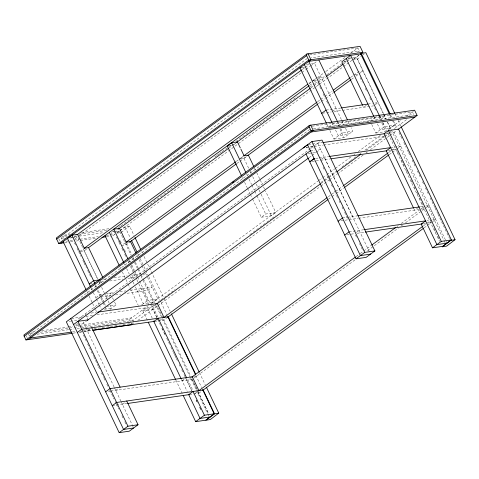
<?xml version="1.0" encoding="UTF-8"?>
<svg xmlns="http://www.w3.org/2000/svg" width="479" height="479" viewBox="0 0 479 479"><rect width="100%" height="100%" fill="white"/><g stroke="black" fill="none" stroke-linecap="round" stroke-linejoin="round"><path stroke-width="0.36" stroke-dasharray="2.4 1.8" d="M119.457 231.129L116.672 233.255L120.558 232.584M120.007 230.704L125.019 226.884L129.552 226.106L134.06 235.56M121.211 232.477L129.552 226.106M354.083 58.977L359.088 55.157M352.969 59.827L357.502 59.049L360.843 56.504M363.064 54.804L364.178 53.953M307.32 58.402L61.713 238.668L64.641 238.243M73.802 237.189L75.7 235.818M302.291 69.509L304.704 67.743M305.303 67.3L309.027 64.563M74.874 238.973L77.616 236.961L97.812 279.305M78.819 236.075L301.195 72.868M301.8 72.425L305.416 69.772M306.015 69.329L310.236 66.234M310.841 65.791L318.29 60.324M79.897 251.439L83.514 248.787M308.895 83.364L311.308 81.598M311.913 81.155L315.637 78.418M309.117 83.753L312.727 81.101M313.332 80.658L316.942 78.005M317.541 77.568L325.367 71.82M325.971 71.377L345.838 56.797M350.652 53.265L357.873 47.966L359.448 51.259M80.58 251.337L84.226 250.816L87.477 248.409M309.614 85.394L312.021 83.627M314.434 81.855L321.062 76.993L316.733 77.616M118.499 227.657L120.307 226.333M120.906 225.89L129.336 219.705M129.935 219.262L187.127 177.29M187.726 176.853L191.337 174.2M191.941 173.757L193.75 172.434M194.348 171.991L196.156 170.662M196.755 170.225L198.563 168.895M199.162 168.452L202.779 165.806M203.377 165.363L205.186 164.04M205.784 163.596L207.593 162.267M208.191 161.83L210 160.501M214.814 156.968L216.622 155.645M217.227 155.202L219.029 153.873M219.633 153.436L221.436 152.106M222.04 151.663L228.058 147.251M228.663 146.808L231.07 145.041M235.884 141.503L297.285 96.441M309.931 87.16L314.14 84.07M314.745 83.627L318.355 80.975M318.96 80.532L326.181 75.233M326.786 74.79L343.036 62.863M343.641 62.42L347.251 59.767M347.856 59.324L350.263 57.558M357.484 52.259L359.292 50.93L310.985 57.875M119.54 228.345L115.158 231.567L112.272 231.98M229.052 147.969L231.465 146.203M232.07 145.76L235.686 143.107M311.015 87.819L313.422 86.046M314.026 85.609L317.643 82.951M318.248 82.508L325.475 77.203M343.557 63.935L346.568 61.725M347.173 61.282L350.897 58.546M233.62 144.766L235.818 143.161M113.523 230.866L115.098 234.159L112.906 235.77L111.332 232.471M116.744 232.956L119.487 230.944L131.024 255.139M119.918 230.627L359.064 55.109M125.378 242.763L121.762 245.416L126.091 244.799L129.384 242.38M236.267 161.381L238.674 159.615M239.278 159.172L242.895 156.519M317.619 101.674L320.032 99.901M320.637 99.458L324.247 96.806M324.852 96.363L332.085 91.058M350.766 77.347L353.179 75.574M353.777 75.131L358.597 71.593L362.926 70.97L354.49 77.167M240.775 158.22L242.973 156.609M236.979 163.411L239.386 161.645M239.991 161.201L246.619 156.334M318.331 103.703L320.744 101.931M321.349 101.488L324.966 98.836M325.564 98.393L333.402 92.645M351.478 79.376L353.891 77.604M240.404 158.92L244.009 158.399L247.847 155.585M99.291 282.484L103.129 279.67M332.324 111.475L336.162 108.655M309.757 129.378L29.063 335.39L30.536 335.18M326.714 123.881L328.289 127.18L332.677 123.959L384.637 116.493L380.254 119.708L378.679 116.409M105.937 296.333L110.32 293.112L111.266 295.094M338.384 125.726L342.772 122.51M131.096 277.91L135.479 274.695L134.838 273.353M366.285 105.296L363.543 107.308L362.908 105.967M310.428 148.634L76.418 320.367L71.365 321.098M311.033 148.191L320.379 141.317M145.035 273.647L141.197 276.461L142.886 280.005M375.291 104.65L378.033 102.638L375.105 103.057M329.857 130.48L333.947 139.054L342.719 132.617L352.819 131.162L351.221 127.803M87.489 320.265L83.651 323.086L80.047 323.6M309.039 157.663L311.452 155.897M312.057 155.453L316.272 152.358M316.655 152.077L320.493 149.262L317.607 149.676M109.954 309.416L115.984 304.985L113.78 300.369M333.947 139.054L344.048 137.605L352.819 131.162M137.701 291.765L142.089 288.55L147.754 300.423L157.854 298.968L146.837 275.88M370.153 121.163L374.536 117.942M87.412 331.001L90.699 328.588M321.487 159.196L324.229 157.184L352.55 216.55L349.808 218.562M141.718 304.848L147.754 300.423M371.728 124.462L375.817 133.036L384.589 126.6L394.69 125.145L392.768 121.115M252.631 199.096L261.283 217.244L265.671 214.023L275.772 212.574L265.468 190.965M80.143 326.522L129.516 319.421L147.969 305.877M150.987 303.668L317.834 181.206M318.439 180.763L322.05 178.11M322.654 177.673L326.271 175.021M326.87 174.578L334.701 168.83M335.306 168.386L350.963 156.89M353.975 154.681L355.179 153.795M358.19 151.586L380.482 135.228M388.307 129.486L401.564 119.756M406.378 116.217L414.048 110.595M151.825 303.393L157.854 298.968M389.205 129.168L394.69 125.145M261.283 217.244L271.383 215.789L275.772 212.574M147.304 320.223L142.82 310.823L147.203 307.602L152.651 319.02M154.052 304.979L132.964 320.451L80.646 327.971M157.663 302.327L175.134 289.508M249.822 234.686L271.509 218.771M272.108 218.328L275.724 215.676M320.9 182.517L323.307 180.751M323.912 180.308L328.127 177.212M328.732 176.775L335.959 171.47M341.982 167.045L349.814 161.297M350.418 160.86L356.442 156.435M360.052 153.783L361.256 152.903M364.872 150.244L383.547 136.545M384.146 136.102L388.361 133.006M388.966 132.563L390.774 131.24M394.385 128.588L407.036 119.301M155.974 304.566L152.957 306.776L158.01 317.326M321.098 183.373L324.109 181.164M324.708 180.721L328.325 178.068M328.929 177.625L336.162 172.314M366.291 150.202L384.374 136.934M384.972 136.491L389.265 133.354M137.838 320.439L157.717 305.847M157.89 305.71L320.601 186.289M320.954 186.044L329.39 179.853M329.642 179.655L337.216 174.105M337.479 173.907L363.387 154.885M366.13 152.885L367.333 152.005M370.345 149.789L389.906 135.425M390.223 135.204L396.851 130.342M159.567 320.631L162.579 318.415M328.307 196.785L334.935 191.917M335.539 191.48L342.766 186.169M388.571 152.556L390.978 150.783M391.582 150.346L395.325 147.61M167.734 317.188L163.896 320.008L158.854 320.732M328.414 199.258L331.426 197.049M332.031 196.606L335.647 193.953M336.252 193.51L343.479 188.199M389.283 154.585L391.69 152.819M392.295 152.376L396.516 149.28M396.893 148.999L400.731 146.185L395.69 146.909M115.732 390.373L117.924 388.762M122.337 404.228L125.079 402.216M356.436 232.417L359.172 230.405M182.128 380.829L184.87 378.817M418.418 207.407L414.58 210.221L413.94 208.874M191.738 377.183L187.9 379.997L192.935 390.553M356.041 256.594L359.657 253.942M360.256 253.499L371.105 245.535M397.019 226.519L398.223 225.633M401.234 223.424L420.52 209.269M420.903 208.988L424.741 206.174M193.857 378.171L355.496 259.516M367.549 250.673L398.283 228.118M401.294 225.902L402.504 225.016M405.515 222.807L421.783 210.868M422.388 210.425L426.005 207.772M426.31 207.563L429.052 205.551L424.011 206.275M195.061 393.445L197.797 391.433M423.514 225.777L431.345 220.029L426.939 220.657M198.791 393.235L203.174 390.014M424.172 227.812L432.01 222.064M432.609 221.621L435.674 219.406L432.058 219.921M309.566 54.911L357.873 47.966M306.518 64.282L308.68 63.97M311.566 63.551L314.452 63.138L341.383 119.594M348.383 58.258L351.993 57.743M352.712 57.636L356.322 57.121L383.38 113.852M302.129 67.497L305.015 67.084M344 61.48L346.886 61.067M313.068 80.729L316.673 80.209M354.933 74.712L357.819 74.293M326.061 110.11L340.707 108.003M367.932 104.087L372.261 103.464M322.397 113.224L331.199 111.96M334.126 111.535L373.644 105.853M312.188 126.211L412.407 111.799L413.976 115.098M313.446 128.845L413.664 114.439M328.283 127.18L365.615 121.816M366.351 121.708L378.087 120.019M229.465 145.688L231.632 145.377M375.817 133.036L385.918 131.581M308.26 144.676L322.247 142.664M385.409 133.581L388.373 133.156M389.092 133.054L394.145 132.33L447.003 243.152M306.111 147.574L307.578 147.364M310.518 146.939L313.452 146.514M314.188 146.412L323.002 145.143M323.738 145.041L383.96 136.377M306.069 147.604L307.512 147.394M310.398 146.981L313.284 146.568L314.224 148.538M310.392 150.711L314.721 150.089M308.171 153.621L311.775 153.1M312.5 152.999L316.104 152.478M315.589 158.423L318.571 157.998M319.188 157.908L328.851 156.519M390.648 147.634L394.971 147.011M311.919 161.543L320.062 160.369M320.798 160.261L329.606 158.998M388.361 150.55L392.026 150.023M392.744 149.921L396.349 149.4M63.958 235.171L69.814 234.327M81.526 232.644L109.338 228.645M61.767 236.782L66.886 236.045M79.334 234.255L107.146 230.255M70.497 237.404L78.55 236.243M79.28 236.141L104.171 232.56M112.218 231.405L113.685 231.195M70.365 238.003L71.844 237.794M72.569 237.692L76.897 237.069M115.876 231.459L119.487 230.944M66.018 241.218L73.377 240.159M74.107 240.057L79.233 239.32M79.963 239.213L98.261 236.584M106.314 235.423L109.326 234.991M109.972 234.896L115.098 234.159M64.599 242.715L69.718 241.979M70.455 241.877L73.383 241.452M76.311 241.033L96.069 238.195M106.32 236.716L111.439 235.979M342.467 218.005L346.892 217.364M347.509 217.274L357.172 215.885M420.334 206.808L423.286 206.383M340.958 220.807L348.377 219.741M349.113 219.633L357.927 218.37M358.663 218.262L418.903 209.598M421.783 209.185L424.663 208.772M349.089 231.854L363.777 229.74M346.85 234.764L354.789 233.62M357.19 233.279L364.537 232.219M423.286 223.771L425.52 223.453M428.406 223.04L431.292 222.621M103.829 279.245L107.494 278.718M114.086 277.772L127.27 275.874M131.665 275.239L140.533 273.97M89.914 283.831L92.076 283.52M99.446 282.46L103.841 281.832M109.697 280.987L122.881 279.095M128.013 278.359L136.868 277.084M101.662 294.357L100.183 294.573L95.8 297.788L97.279 297.579M105.991 293.735L114.834 292.465M119.96 291.729L125.821 290.885M130.216 290.256L152.19 287.095L147.801 290.316L125.097 293.579M100.883 297.058L111.182 295.579M115.577 294.944L120.702 294.208M106.607 306.338L115.984 304.985M104.386 309.242L111.601 308.207L109.398 303.59M91.1 313.08L96.255 312.338M71.443 318.493L82.292 316.936M85.975 316.403L92.603 315.451M97.021 314.817L157.304 306.153L190.624 376.003M69.204 321.409L70.647 321.199M142.82 310.823L152.921 309.368L157.405 318.774M75.718 324.223L79.322 323.708M31.488 332.222L34.44 331.797M41.805 330.738L67.599 327.031M68.335 326.923L72.754 326.289M75.706 325.864L131.707 317.811L134.228 323.091L93.698 328.917M28.56 333.935L32.979 333.3M40.35 332.24L73.509 327.474M74.251 327.367L79.406 326.624M37.17 334.222L68.856 329.672M69.593 329.564L74.017 328.929M76.963 328.504L79.909 328.079M72.329 331.989L75.275 331.564M83.382 330.402L90.747 329.342M79.49 332.145L91.279 330.444M154.531 321.355L158.136 320.834M73.083 333.174L76.029 332.749M79.712 332.222L83.4 331.69M84.136 331.588L91.501 330.528M194.438 376.47L196.6 376.159M108.529 391.409L110.05 391.187M110.787 391.086L192.217 379.374M112.254 405.677L126.941 403.563M189.409 394.582L198.839 393.229M394.828 113.445L396.762 117.493M398.049 120.193L400.947 126.27M390.619 114.894L392.229 118.271M393.516 120.971L397.055 128.402M398.989 132.449L401.887 138.527M403.821 142.574L406.072 147.304M407.36 150.005L408.33 152.029M408.647 152.705L410.581 156.753M412.191 160.13L415.413 166.884M417.347 170.931L420.885 178.362M422.496 181.739L423.783 184.439M425.394 187.81L428.615 194.564M430.226 197.941L434.734 207.389M435.058 208.066L437.632 213.466M437.956 214.143L449.547 238.446M389.882 115.062L391.163 117.75M429.016 205.557L435.627 219.412M357.502 59.049L383.589 113.739M383.913 114.415L386.164 119.139M387.451 121.84L390.996 129.264M391.319 129.941L443.811 239.991M444.129 240.668L445.099 242.691M383.571 114.247L385.9 119.127M387.421 122.313L390.301 128.366L380.2 129.815L376.997 123.097M397.313 151.424L399.241 155.471M401.498 160.196L404.713 166.943M406.324 170.314L407.288 172.338M411.15 180.433L412.437 183.134M414.048 186.511L415.652 189.882M416.94 192.582L417.91 194.606M419.514 197.977L420.484 200M421.771 202.701L422.735 204.725M433.806 227.902L436.01 232.519M437.896 236.476L439.471 239.775M379.697 115.864L381.631 119.918M382.919 122.618L439.596 241.446M379.458 115.846L381.38 119.876M382.667 122.564L384.589 126.6M360.148 77.562L362.399 82.274M365.291 88.34L366.579 91.034M369.788 97.77L371.075 100.464M374.59 107.835L376.165 111.134M381.829 123.007L385.601 130.923M374.111 117.044L375.799 120.582M348.011 121.085L349.616 124.444M341.701 120.271L344.03 125.151M345.551 128.336L348.437 134.383L338.336 135.838L335.126 129.114M337.593 121.864L339.515 125.893M340.797 128.582L342.719 132.617M317.96 82.903L320.852 88.968M323.103 93.686L324.067 95.704M326.636 101.099L328.564 105.141M339.958 129.025L344.048 137.605M332.24 123.067L333.929 126.6M317.643 143.329L370.501 254.151M323.062 167.147L324.672 170.518M327.247 175.919L329.821 181.313M331.432 184.69L333.037 188.061M334.324 190.762L335.288 192.786M336.575 195.486L337.545 197.51M339.15 200.881L340.12 202.904M342.048 206.952L343.012 208.976M344.623 212.353L347.844 219.095M355.418 234.944L356.993 238.243M359.507 243.518L362.968 250.774M254.517 168.009L255.481 170.039M256.768 172.739L259.989 179.487M260.313 180.164L262.247 184.217M263.534 186.918L265.144 190.295M244.009 158.399L248.841 168.53M250.128 171.231L251.421 173.931M252.708 176.631L254.96 181.355M256.247 184.056L258.828 189.462M259.145 190.133L260.756 193.51M261.079 194.187L271.383 215.789M246.757 174.368L247.398 175.715M249.002 179.074L251.565 184.451M251.882 185.128L254.451 190.504M254.768 191.175L256.696 195.204M257.013 195.881L265.671 214.023M242.368 177.589L243.009 178.936M244.613 182.295L247.176 187.672M247.499 188.343L250.062 193.72M250.385 194.39L252.307 198.426M141.79 251.762L142.431 253.11M144.041 256.487L163.686 297.675M164.01 298.345L170.129 311.176M199.432 372.614L205.228 384.769M125.019 226.884L130.168 237.686M137.898 253.888L138.862 255.918M140.149 258.618L143.694 266.043M144.017 266.719L148.526 276.167M148.849 276.844L160.764 301.824M161.082 302.5L166.878 314.655M195.863 375.416L201.659 387.571M136.904 255.05L137.868 257.073M139.155 259.768L141.724 265.156M142.047 265.833L144.616 271.222M145.58 273.24L146.526 275.221M191.905 378.691L197.671 390.78M197.995 391.451L208.563 413.616M192.492 380.039L197.528 390.595M197.845 391.253L208.545 413.682M126.36 243.278L131.839 254.756M133.126 257.457L134.09 259.48M135.377 262.181L138.275 268.258M138.599 268.935L140.856 273.659M141.173 274.335L143.107 278.389M143.431 279.059L154.699 302.692M155.022 303.369L196.24 389.786M196.564 390.463L207.515 413.419M207.838 414.09L208.802 416.119M132.306 257.828L133.27 259.846M134.551 262.534L137.341 268.378M137.659 269.048L140.233 274.437M143.083 280.419L153.466 302.189L143.365 303.638L135.353 286.837M120.217 240.68L121.181 242.703M124.402 249.457L126.013 252.834M129.552 260.259L130.522 262.282M131.809 264.983L134.383 270.39M134.707 271.06L137.281 276.461M137.605 277.137L139.215 280.514M139.539 281.191L150.167 303.47M150.484 304.147L156.926 317.649M157.25 318.325L158.214 320.349M162.082 328.45L162.722 329.797M164.333 333.174L165.297 335.204M174.637 354.783L175.284 356.131M185.265 377.063L191.708 390.565M196.216 400.019L197.504 402.719M199.755 407.443L200.725 409.467M157.723 319.445L160.609 325.492M161.89 328.175L165.417 335.563M166.698 338.252L168.297 341.611M168.62 342.281L169.578 344.293M170.859 346.982L173.105 351.682M173.422 352.358L175.985 357.729M176.308 358.4L177.907 361.759M179.188 364.447L180.152 366.459M181.751 369.818L182.715 371.836M183.996 374.518L185.601 377.877M185.918 378.554L191.684 390.642M196.168 400.043L197.45 402.731M199.695 407.431L200.653 409.449M128.773 260.636L129.414 261.977M131.012 265.324L134.521 272.683M116.379 236.848L118.624 241.554M118.948 242.23L120.229 244.919M121.834 248.278L123.432 251.637M124.714 254.325L125.678 256.343M127.923 261.049L128.887 263.061M130.486 266.426L133.695 273.144M134.012 273.814L136.581 279.191M136.898 279.868L138.503 283.227M138.82 283.897L149.083 305.404M181.481 379.47L187.253 391.559M124.39 263.857L125.091 265.33M126.624 268.539L129.258 274.066M130.456 276.575L132.785 281.46M133.108 282.131L134.066 284.149M175.817 380.003L182.224 393.439M120.067 267.204L120.708 268.545M122.307 271.91L127.761 283.334M128.079 284.005L130.001 288.041M130.324 288.711L138.335 305.512M129.516 319.421L131.09 322.72M131.402 323.379L132.03 324.702M112.523 297.734L113.469 299.71M99.416 282.664L100.057 284.011M101.662 287.37L104.224 292.747M104.548 293.423L109.08 302.932M84.19 250.822L97.686 279.119M101.165 296.543L97.979 289.957M101.476 297.208L103.997 302.483M104.308 303.141L105.883 306.44M95.465 284.676L96.411 286.658M74.514 242.871L75.472 244.889M77.077 248.248L78.358 250.936M78.682 251.607L80.927 256.313M82.849 260.342L83.813 262.36M84.13 263.031L86.376 267.737M87.657 270.425L89.262 273.79M89.579 274.461L90.543 276.479M95.034 285.885L95.674 287.232M97.273 290.591L102.728 302.015M103.045 302.686L104.65 306.051M104.967 306.722L106.572 310.081M91.082 287.897L92.968 291.855M93.279 292.513L96.045 298.231M96.369 298.908L98.979 304.381M99.255 304.955L101.183 309.003M60.929 237.015L62.186 239.656M86.855 291.37L87.813 293.387M89.094 296.076L92.303 302.794M92.621 303.47L95.189 308.847M95.507 309.518L96.794 312.206M58.731 238.626L59.995 241.266M85.208 313.931L87.723 319.206M83.023 321.762L85.609 327.223M85.933 327.899L114.122 387.002M114.445 387.673L120.852 401.109M121.169 401.779L133.036 426.657M78.017 323.726L79.622 327.085M83.466 335.144L86.352 341.192M87.633 343.88L93.399 355.969M93.716 356.639L98.201 366.04M98.524 366.716L100.123 370.069M101.404 372.758L103.65 377.458M103.967 378.135L105.254 380.817M106.853 384.176L107.817 386.194M109.739 390.223L111.338 393.582M111.661 394.253L113.9 398.953M115.182 401.641L116.146 403.653M116.463 404.33L118.708 409.03M121.911 415.748L123.193 418.43M124.791 421.789L126.396 425.148M28.435 334.073L29.381 336.048M26.243 335.683L27.177 337.683"/><path stroke-width="0.72" d="M360.196 54.307L361.31 53.456L365.848 52.678L394.828 113.445M218.753 413.126L214.221 413.898L205.874 420.269L210.413 419.496L218.753 413.126L206.515 387.469M455.05 239.698L446.709 246.068L442.171 246.847L450.511 240.476L455.05 239.698L401.27 126.947M337.27 121.193L308.739 61.372L360.705 53.899L362.902 52.289L360.07 46.355L307.015 53.983L57.025 237.464A1.694 1.012 53.7 0 0 56.648 239.105L58.773 243.554L63.863 242.823M56.648 239.105L306.644 55.624A1.694 1.012 53.7 0 1 307.015 53.983M58.773 243.554L308.769 60.073L362.902 52.289M102.716 277.245L88.573 247.601L84.244 248.224L77.64 234.369L71.868 235.201L67.479 238.422L90.597 286.807M60.935 243.242L310.931 59.761L308.099 53.828M76.903 234.932L301.686 69.952M84.112 248.344L307.692 84.25M88.441 247.721L309.009 85.837M240.29 147.891L237.458 141.952L231.686 142.784L227.303 145.999L241.41 175.571M118.774 228.914L228.453 148.412M236.285 142.664L310.41 88.262M326.684 76.317L342.952 64.378M125.983 242.32L235.662 161.824M243.494 156.076L317.02 102.111M333.288 90.172L350.161 77.79M129.707 242.14L236.375 163.854M247.823 155.453L317.733 104.147M334.001 92.202L350.873 79.819M89.19 283.939L93.579 280.718L100.171 279.772M326.403 123.223L321.684 113.325L326.067 110.11M398.055 129.456L417.113 115.469L414.598 110.188L309.632 125.324L24.531 334.564A1.694 1.012 53.7 0 0 24.16 336.204L25.95 339.958L72.347 333.282M232.602 182.439L233.812 181.559M24.16 336.204L309.254 126.959A1.694 1.012 53.7 0 1 309.632 125.324M25.95 339.958L311.045 130.713L417.113 115.469M28.111 339.647L313.212 130.402L310.697 125.127M349.089 231.854L344.688 235.075L356.017 258.822L366.118 257.373L374.889 250.93L322.026 140.107L311.925 141.562L66.318 321.822L119.175 432.645L129.276 431.196L138.048 424.753L126.725 401.007M307.566 144.802L303.171 147.993M73.55 324.534L310.392 150.711M87.268 320.433L308.44 158.106M314.146 158.633L309.763 161.848L344.706 235.069M77.329 332.45L81.711 329.235L168.279 316.787L195.636 374.135M314.164 158.627L309.781 161.848L306.003 153.933M425.574 220.855L421.191 224.076L432.513 247.823L442.62 246.374L451.392 239.931L398.528 129.108L388.427 130.557L384.038 133.779L436.902 244.601L447.003 243.152M156.573 304.123L320.493 183.816M336.761 171.877L360.268 154.627M153.813 321.457L158.196 318.236L186.517 377.608M390.648 147.634L386.266 150.849L413.616 208.197M163.782 317.535L327.097 197.671M343.371 185.726L387.966 152.999M167.512 317.349L327.816 199.701M344.688 187.319L388.679 155.028M105.643 391.822L110.032 388.607L193.001 376.674M338.078 221.22L342.485 217.999M112.236 405.677L116.642 402.456L203.174 390.014L214.502 413.766L204.401 415.215L195.677 421.646L183.188 395.45M192.121 376.901L355.436 257.037M371.71 245.098L395.816 227.405M119.175 432.645L127.947 426.208L138.048 424.753M356.017 258.822L364.788 252.385L374.889 250.93M188.684 394.69L193.073 391.469L204.401 415.215M198.731 390.756L422.909 226.22M203.006 390.14L423.574 228.255M432.513 247.823L441.291 241.386L451.392 239.931M213.951 414.167L205.778 420.197L195.677 421.646M301.411 67.605L299.968 67.808L321.678 113.325M341.437 107.901L367.788 104.111M311.021 132.018L414.922 117.08M322.978 142.556L384.673 133.689M329.588 156.411L390.547 147.646M331.079 158.788L386.894 150.759M101.925 237.35L105.584 236.824M357.909 215.784L419.598 206.91M364.513 229.633L425.472 220.873M365.267 232.117L422.556 223.879M370.501 254.151L360.4 255.606L307.542 144.778M97.722 312.128L157.363 303.554L163.968 317.409M88.04 319.864L77.939 321.319L127.947 426.208M30.321 338.03L71.587 332.097M92.752 330.235L154.442 321.367M92.98 330.312L132.03 324.702M127.677 403.462L189.367 394.588M133.665 427.975L123.564 429.429L70.7 318.601M200.012 418.436L210.167 416.975M361.31 53.456L390.295 114.224M360.705 53.899L389.559 114.391M388.427 130.557L441.291 241.386M379.458 115.846L350.604 55.354L341.832 61.791L362.585 105.302M346.221 58.57L373.788 116.373M318.84 59.923L347.371 119.738M306.644 55.624L308.769 60.073M304.351 64.593L332.049 122.642M309.254 126.959L311.045 130.713M311.925 141.562L364.788 252.385M253.87 166.662L248.397 155.184L244.068 155.807L240.919 149.208M231.686 142.784L245.793 172.356M135.024 237.584L140.503 249.062M171.416 313.877L199.108 371.938M131.456 240.386L136.934 251.864M167.848 316.679L195.54 374.74M202.623 389.595L214.221 413.898M135.94 253.032L130.48 241.578L126.151 242.2L119.54 228.345L113.768 229.178L127.815 258.63M192.289 376.775L198.899 390.63M153.609 321.038L181.164 378.805M188.534 394.247L200.066 418.43M109.386 232.393L123.75 262.516M148.262 322.241L175.494 379.332M104.997 235.614L119.103 265.186M71.868 235.201L94.836 283.358M63.132 241.632L85.891 289.352M91.8 327.786L120.115 387.152"/></g></svg>
